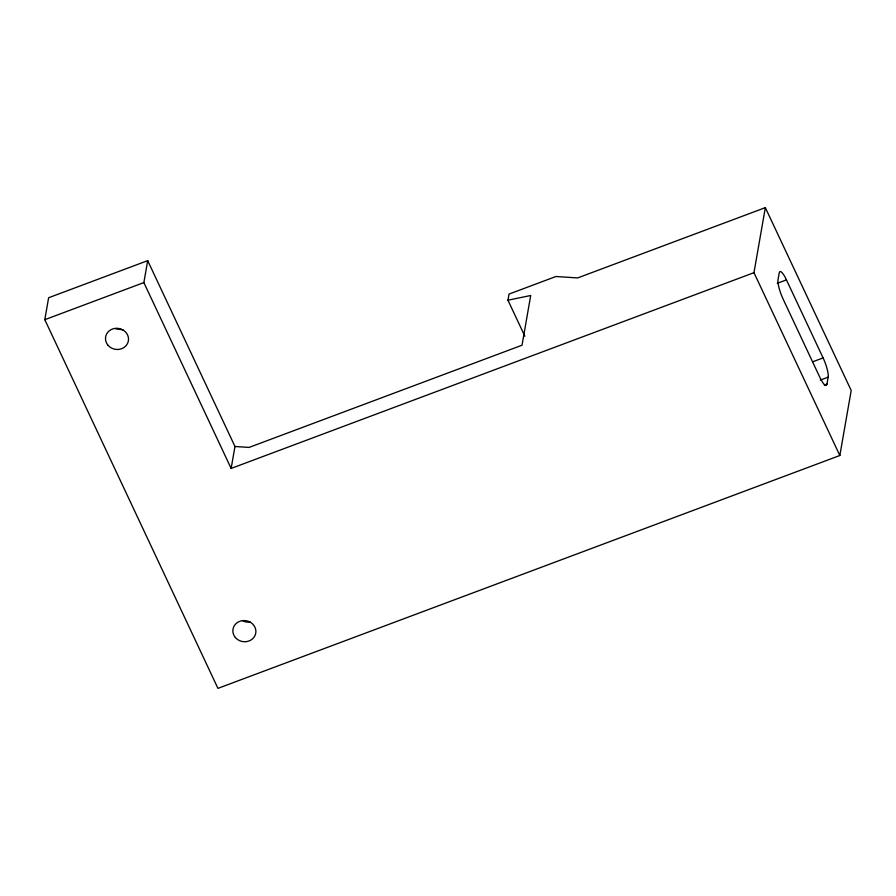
<?xml version="1.0" encoding="UTF-8"?>
<svg xmlns="http://www.w3.org/2000/svg" width="896" height="896" viewBox="0 0 896 896"><rect width="100%" height="100%" fill="white"/><g stroke="black" fill="none" stroke-linecap="round" stroke-linejoin="round"><path stroke-width="1.34" d="M765.33 207.637L851.2 390.466L839.843 455.504L217.941 688.363L44.8 319.682L48.63 297.741L147.694 260.646L234.976 446.499L231.134 468.44L753.973 272.675L765.33 207.637L577.629 277.928L555.946 276.506L509.029 294.078L507.954 300.205L524.866 336.213M231.134 468.44L143.864 282.587L147.694 260.646M826.974 384.082L828.184 377.138A15.4 3.36 69.5 0 0 823.099 357.907L786.453 279.877A15.4 3.36 69.5 0 0 779.229 272.888L778.008 279.821A15.411 3.36 69.5 0 0 783.104 299.062L819.739 377.093A15.4 3.36 69.5 0 0 826.974 384.082L824.354 385.056M44.8 319.682L143.864 282.587M777.28 283.315L786.453 279.877M812.605 361.827L823.099 357.907M820.322 380.083L828.184 377.138M507.954 300.205L530.701 295.501L522.032 345.218L249.077 447.418L234.976 446.499M122.965 329.806L115.718 328.866M753.973 272.675L839.843 455.504M250.32 622.059A14.123 12.914 9.9 0 1 243.074 621.118M108.002 345.251A11.547 10.573 9.9 0 0 127.736 343.045A11.547 10.573 9.9 0 0 115.282 328.362A11.547 10.573 9.9 0 0 108.002 345.251M235.368 637.515A11.547 10.573 9.9 0 0 255.102 635.309A11.547 10.573 9.9 0 0 242.637 620.626A11.547 10.573 9.9 0 0 235.368 637.515"/></g></svg>
